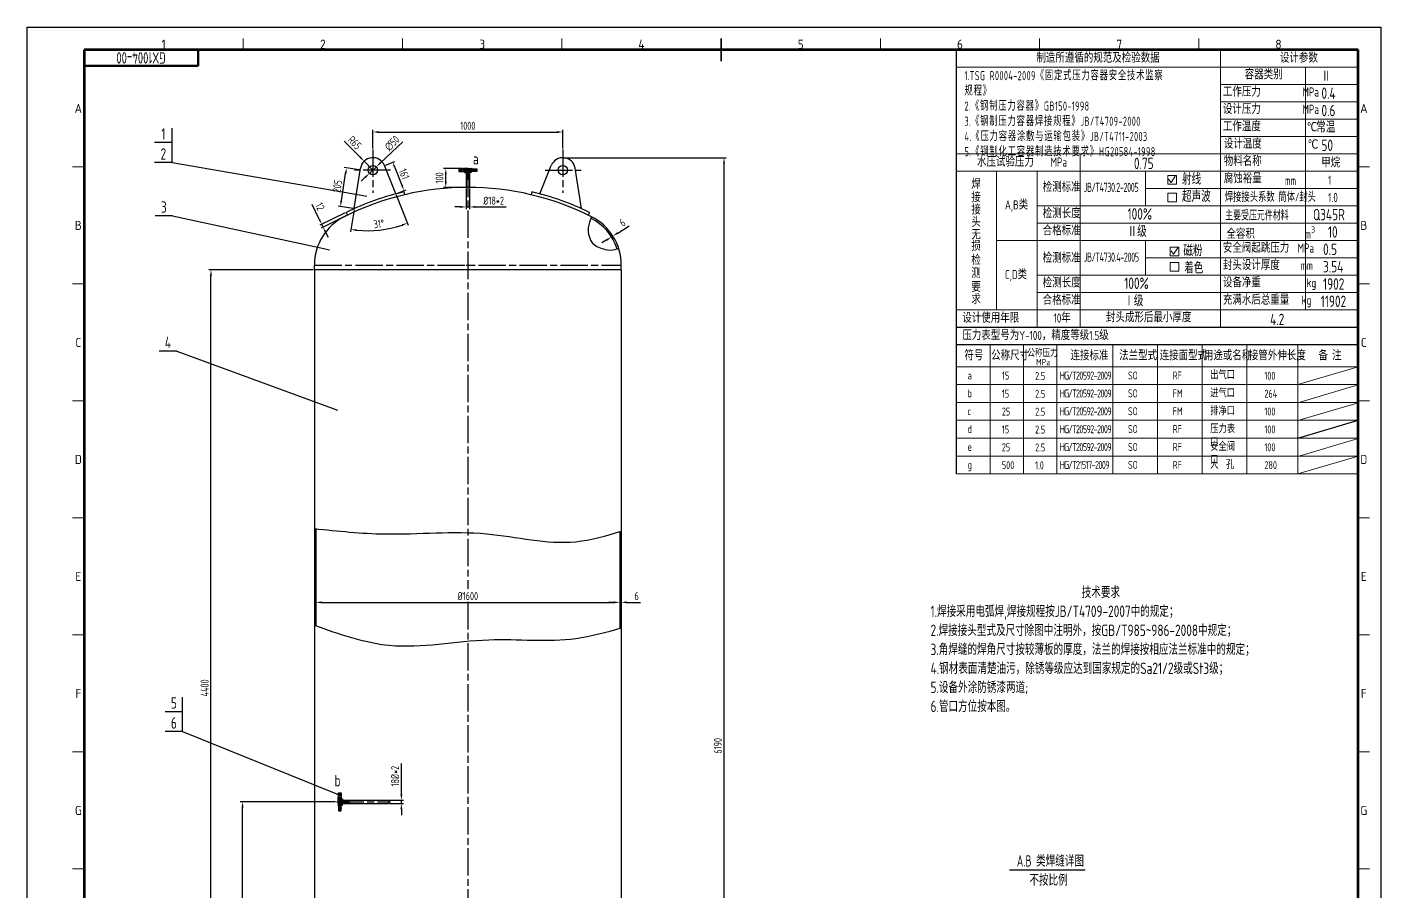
# Model space of a CAD drawing. Header units: millimetres. Extents: x 0 to 18099, y 0 to 10092.
# Drawn here: x 10971 to 18099, y 5541 to 10092 of the extents above; entities that cross this region are included whole.
import ezdxf
from ezdxf.enums import TextEntityAlignment as Align

# ---------------------------------------------------------------- set-up
doc = ezdxf.new("R2010")
doc.units = ezdxf.units.MM
doc.header["$LTSCALE"] = 12
for name, pattern in [('AM_ISO08W050', [18, 12, -1.5, 3, -1.5]), ('CENTER', [50.8, 31.75, -6.35, 6.35, -6.35]), ('DASHDOT-M', [36, 30, -3, 0, -3])]:
    doc.linetypes.add(name, pattern=pattern)
for name, color, linetype in [('1轮廓实线层', 7, 'Continuous'), ('3中心线层', 1, 'CENTER'), ('5剖面线层', 2, 'Continuous'), ('CDR_DIM', 7, 'Continuous'), ('CDR_DWG1', 4, 'Continuous'), ('CDR_DWG3', 1, 'DASHDOT-M'), ('中心线', 1, 'AM_ISO08W050'), ('轮廓实线', 4, 'Continuous')]:
    doc.layers.add(name, color=color, linetype=linetype)
for name, color, linetype, lineweight in [('AM_5', 3, 'Continuous', 25), ('AM_6', 2, 'Continuous', 35), ('AM_BOR', 7, 'Continuous', 50)]:
    doc.layers.add(name, color=color, linetype=linetype, lineweight=lineweight)
doc.styles.add('ACISOTS', font='ISOCP.SHX')
doc.styles.add('HGCAD', font='HGCAD.SHX', dxfattribs={"width": 0.75, "bigfont": 'HZTXT.SHX'})
doc.styles.add('HZCF', font='isocp.shx', dxfattribs={"width": 0.8, "bigfont": 'sanctum.shx'})
doc.styles.get("Standard").update_dxf_attribs({"font": 'isocp.shx', "width": 0.8, "bigfont": 'sanctum.shx'})
doc.dimstyles.new('12 AM_GB', dxfattribs={"dimscale": 12, "dimtxt": 3.5, "dimasz": 2.5, "dimexe": 1, "dimexo": 0.5, "dimgap": 1, "dimtad": 1, "dimdsep": 46, "dimtxsty": 'HZCF', "dimcen": 0, "dimclrd": 7, "dimclre": 7, "dimclrt": 2, "dimadec": 0, "dimazin": 2, "dimtp": 0.1, "dimtm": 0.1, "dimtfac": 0.71, "dimtmove": 0, "dimatfit": 3, "dimfxl": 0, "dimlwd": -1, "dimlwe": -1, "dimarcsym": 0})
pattern_1 = [(225, (10970.916, 5296.4945), (2.245064, -2.245064), [])]
pattern_2 = [(135, (12573.5365, 10986.474), (-2.245064, -2.245064), [])]

# ---------------------------------------------------------------- blocks, each defined once
blk = doc.blocks.new('SANCTUM_V_A1')
at = {"layer": 'AM_BOR', "color": 1, "lineweight": 25}
for p, q in [((0, 841), (594, 841)), ((0, 0), (0, 841)), ((594, 841), (594, 0))]:
    blk.add_line(p, q, dxfattribs=at)
at = {"layer": 'AM_BOR', "color": 1, "lineweight": 15}
for p, q in [((94.875, 831), (94.875, 836)), ((164.75, 831), (164.75, 836)), ((234.625, 831), (234.625, 836)), ((304.5, 831), (304.5, 836)), ((374.375, 831), (374.375, 836)), ((444.25, 831), (444.25, 836)), ((514.125, 831), (514.125, 836)), ((25, 779.6875), (20, 779.6875)), ((584, 779.6875), (589, 779.6875)), ((25, 728.375), (20, 728.375)), ((584, 728.375), (589, 728.375)), ((25, 677.0625), (20, 677.0625)), ((584, 677.0625), (589, 677.0625)), ((25, 625.75), (20, 625.75)), ((584, 625.75), (589, 625.75)), ((25, 574.4375), (20, 574.4375)), ((584, 574.4375), (589, 574.4375)), ((25, 523.125), (20, 523.125)), ((584, 523.125), (589, 523.125)), ((25, 471.8125), (20, 471.8125)), ((584, 471.8125), (589, 471.8125))]:
    blk.add_line(p, q, dxfattribs=at)
at = {"layer": 'AM_BOR', "color": 2, "lineweight": 35}
for q in [(304.5, 836), (304.5, 826)]:
    blk.add_line((304.5, 831), q, dxfattribs=at)
at = {"layer": 'AM_BOR', "color": 130, "lineweight": 80}
for p, q in [((584, 831), (25, 831)), ((25, 831), (25, 10)), ((584, 10), (584, 831))]:
    blk.add_line(p, q, dxfattribs=at)
at = {"layer": 'AM_BOR', "color": 130}
for p, q in [((75, 824), (75, 831)), ((25, 824), (75, 824))]:
    blk.add_line(p, q, dxfattribs=at)
at = {"layer": 'AM_BOR', "color": 1, "lineweight": 25, "style": 'ACISOTS'}
for s, p in [('1', (59.9375, 833.5)), ('2', (129.8125, 833.5)), ('3', (199.6875, 833.5)), ('4', (269.5625, 833.5)), ('5', (339.4375, 833.5)), ('6', (409.3125, 833.5)), ('7', (479.1875, 833.5)), ('8', (549.0625, 833.5)), ('A', (22.5, 805.34375)), ('A', (586.5, 805.34375)), ('B', (22.5, 754.03125)), ('B', (586.5, 754.03125)), ('C', (22.5, 702.71875)), ('C', (586.5, 702.71875)), ('D', (22.5, 651.40625)), ('D', (586.5, 651.40625)), ('E', (22.5, 600.09375)), ('E', (586.5, 600.09375)), ('F', (22.5, 548.78125)), ('F', (586.5, 548.78125)), ('G', (22.5, 497.46875)), ('G', (586.5, 497.46875))]:
    blk.add_text(s, height=4, dxfattribs=at).set_placement(p, align=Align.MIDDLE)
at = {"layer": 'AM_BOR', "color": 2, "style": 'HZCF', "width": 0.75}
blk.add_attdef('DWG-NO.{10}', text='', height=5, rotation=180, dxfattribs=at).set_placement((50, 827.5), align=Align.MIDDLE_CENTER)
blk = doc.blocks.new('*D104')
at = {"color": 7}
for p, q in [((12477.6, 8814.6), (11927, 8814.6)), ((11939, 4444.6), (11939, 8784.6)), ((12477.6, 4414.6), (11927, 4414.6))]:
    blk.add_line(p, q, dxfattribs=at)
for points in [[(11934, 8784.6), (11944, 8784.6), (11939, 8814.6)], [(11934, 4444.6), (11944, 4444.6), (11939, 4414.6)]]:
    blk.add_solid(points, dxfattribs=at)
at = {"layer": 'Defpoints', "color": 0}
for p in [(11939, 8814.6), (12483.6, 8814.6), (12483.6, 4414.6)]:
    blk.add_point(p, dxfattribs=at)
at = {"color": 2, "insert": (11906, 6614.6), "char_height": 42, "attachment_point": 5, "rotation": 90, "style": 'HZCF'}
blk.add_mtext('4400', dxfattribs=at)
blk = doc.blocks.new('*D115')
at = {"color": 7}
for p, q in [((14045.1, 8993.1), (14041.9, 8998.1)), ((14048.3, 8988), (14055.1, 8992.3)), ((14051.9, 8997.4), (14048.6, 9002.4)), ((14080.4, 9008.4), (14140.4, 9046.6)), ((14023, 8971.9), (13997.7, 8955.8))]:
    blk.add_line(p, q, dxfattribs=at)
for points in [[(14020.3, 8976.1), (14025.7, 8967.7), (14048.3, 8988)], [(14077.7, 9012.6), (14083.1, 9004.2), (14055.1, 8992.3)]]:
    blk.add_solid(points, dxfattribs=at)
at = {"layer": 'Defpoints', "color": 0}
for p in [(14048.3, 8988), (14055.1, 8992.3), (14055.1, 8992.3)]:
    blk.add_point(p, dxfattribs=at)
at = {"color": 2, "insert": (14105.3, 9063.4), "char_height": 42, "attachment_point": 5, "rotation": 32.48992, "style": 'HZCF'}
blk.add_mtext('6', dxfattribs=at)
blk = doc.blocks.new('*D116')
at = {"color": 7}
for p, q in [((12491.6, 7079.9), (12491.6, 7052.7)), ((12521.6, 7064.7), (14061.6, 7064.7)), ((14091.6, 7079.9), (14091.6, 7052.7))]:
    blk.add_line(p, q, dxfattribs=at)
for points in [[(12521.6, 7069.7), (12521.6, 7059.7), (12491.6, 7064.7)], [(14061.6, 7069.7), (14061.6, 7059.7), (14091.6, 7064.7)]]:
    blk.add_solid(points, dxfattribs=at)
at = {"layer": 'Defpoints', "color": 0}
for p in [(12491.6, 7085.9), (14091.6, 7085.9), (14091.6, 7064.7)]:
    blk.add_point(p, dxfattribs=at)
at = {"color": 2, "insert": (13291.6, 7097.7), "char_height": 42, "attachment_point": 5, "style": 'HZCF'}
blk.add_mtext('%%c1600', dxfattribs=at)
blk = doc.blocks.new('*D117')
at = {"color": 7}
for p, q in [((14061.6, 7064.7), (14031.6, 7064.7)), ((14091.6, 7099.6), (14091.6, 7052.7)), ((14091.6, 7064.7), (14099.6, 7064.7)), ((14099.6, 7099.6), (14099.6, 7052.7)), ((14129.6, 7064.7), (14200.7, 7064.7))]:
    blk.add_line(p, q, dxfattribs=at)
for points in [[(14061.6, 7069.7), (14061.6, 7059.7), (14091.6, 7064.7)], [(14129.6, 7069.7), (14129.6, 7059.7), (14099.6, 7064.7)]]:
    blk.add_solid(points, dxfattribs=at)
at = {"layer": 'Defpoints', "color": 0}
for p in [(14091.6, 7105.6), (14099.6, 7105.6), (14099.6, 7064.7)]:
    blk.add_point(p, dxfattribs=at)
at = {"color": 2, "insert": (14180.2, 7097.7), "char_height": 42, "attachment_point": 5, "style": 'HZCF'}
blk.add_mtext('6', dxfattribs=at)
blk = doc.blocks.new('*D109')
at = {"color": 7}
for p, q in [((12594.3, 6014.6), (12093.6, 6014.6)), ((12105.6, 4444.6), (12105.6, 5984.6)), ((12477.6, 4414.6), (12093.6, 4414.6))]:
    blk.add_line(p, q, dxfattribs=at)
for points in [[(12100.6, 5984.6), (12110.6, 5984.6), (12105.6, 6014.6)], [(12100.6, 4444.6), (12110.6, 4444.6), (12105.6, 4414.6)]]:
    blk.add_solid(points, dxfattribs=at)
at = {"layer": 'Defpoints', "color": 0}
for p in [(12105.6, 6014.6), (12600.3, 6014.6), (12483.6, 4414.6)]:
    blk.add_point(p, dxfattribs=at)
at = {"color": 2, "insert": (12072.6, 5214.6), "char_height": 42, "attachment_point": 5, "rotation": 90, "style": 'HZCF'}
blk.add_mtext('1600', dxfattribs=at)
blk = doc.blocks.new('*D110')
at = {"color": 7}
for p, q in [((13263.1, 9348.5), (13163.2, 9348.5)), ((13175.2, 9278.5), (13175.2, 9318.5)), ((13285.6, 9248.5), (13163.2, 9248.5))]:
    blk.add_line(p, q, dxfattribs=at)
for points in [[(13170.2, 9318.5), (13180.2, 9318.5), (13175.2, 9348.5)], [(13170.2, 9278.5), (13180.2, 9278.5), (13175.2, 9248.5)]]:
    blk.add_solid(points, dxfattribs=at)
at = {"layer": 'Defpoints', "color": 0}
for p in [(13175.2, 9348.5), (13269.1, 9348.5), (13291.6, 9248.5)]:
    blk.add_point(p, dxfattribs=at)
at = {"color": 2, "insert": (13142.2, 9298.5), "char_height": 42, "attachment_point": 5, "rotation": 90, "style": 'HZCF'}
blk.add_mtext('100', dxfattribs=at)
blk = doc.blocks.new('*D111')
at = {"color": 7}
for p, q in [((13282.6, 9242.5), (13282.6, 9133.5)), ((13300.6, 9242.5), (13300.6, 9133.5)), ((13252.6, 9145.5), (13222.6, 9145.5)), ((13282.6, 9145.5), (13300.6, 9145.5)), ((13330.6, 9145.5), (13494.1, 9145.5))]:
    blk.add_line(p, q, dxfattribs=at)
for points in [[(13252.6, 9150.5), (13252.6, 9140.5), (13282.6, 9145.5)], [(13330.6, 9150.5), (13330.6, 9140.5), (13300.6, 9145.5)]]:
    blk.add_solid(points, dxfattribs=at)
at = {"layer": 'Defpoints', "color": 0}
for p in [(13282.6, 9248.5), (13300.6, 9248.5), (13300.6, 9145.5)]:
    blk.add_point(p, dxfattribs=at)
at = {"color": 2, "insert": (13427.4, 9178.5), "char_height": 42, "attachment_point": 5, "style": 'HZCF'}
blk.add_mtext('%%c18*2', dxfattribs=at)
blk = doc.blocks.new('*D98')
at = {"color": 7}
for p, q in [((12719.5, 9340.4), (12640.7, 9352.7)), ((12625.5, 9177.8), (12648, 9321.2)), ((12687.8, 9137.7), (12609, 9150))]:
    blk.add_line(p, q, dxfattribs=at)
for points in [[(12643, 9321.9), (12652.9, 9320.4), (12652.6, 9350.8)], [(12620.6, 9178.6), (12630.5, 9177), (12620.9, 9148.2)]]:
    blk.add_solid(points, dxfattribs=at)
at = {"layer": 'Defpoints', "color": 0}
for p in [(12652.6, 9350.8), (12725.4, 9339.4), (12693.7, 9136.8)]:
    blk.add_point(p, dxfattribs=at)
at = {"color": 2, "insert": (12604.1, 9254.6), "char_height": 42, "attachment_point": 5, "rotation": 81.10927, "style": 'HZCF'}
blk.add_mtext('205', dxfattribs=at)
blk = doc.blocks.new('*D99')
at = {"color": 7}
for p, q in [((12640.5, 9491.9), (12724.4, 9407.2)), ((12791.6, 9339.4), (12745.6, 9385.9))]:
    blk.add_line(p, q, dxfattribs=at)
blk.add_solid([(12728, 9410.7), (12720.9, 9403.7), (12745.6, 9385.9)], dxfattribs=at)
at = {"layer": 'Defpoints', "color": 0}
for p in [(12745.6, 9385.9), (12791.6, 9339.4)]:
    blk.add_point(p, dxfattribs=at)
at = {"color": 2, "insert": (12695.4, 9483.4), "char_height": 42, "attachment_point": 5, "rotation": 314.73953, "style": 'HZCF'}
blk.add_mtext('R65', dxfattribs=at)
blk = doc.blocks.new('*D100')
at = {"color": 7}
for p, q in [((12857.9, 9365.9), (12907.1, 9385.5)), ((12907.1, 9353.2), (12944.4, 9259.6)), ((12917.5, 9216.6), (12966.7, 9236.2))]:
    blk.add_line(p, q, dxfattribs=at)
for points in [[(12911.7, 9355.1), (12902.4, 9351.3), (12896, 9381.1)], [(12949, 9261.5), (12939.8, 9257.8), (12955.5, 9231.8)]]:
    blk.add_solid(points, dxfattribs=at)
at = {"layer": 'Defpoints', "color": 0}
for p in [(12852.3, 9363.7), (12911.9, 9214.4), (12955.5, 9231.8)]:
    blk.add_point(p, dxfattribs=at)
at = {"color": 2, "insert": (12956.4, 9318.7), "char_height": 42, "attachment_point": 5, "rotation": 291.7525, "style": 'HZCF'}
blk.add_mtext('161', dxfattribs=at)
blk = doc.blocks.new('*D101')
at = {"color": 7}
for p, q in [((12914.1, 9208.8), (12977.8, 9049.2)), ((12692.8, 9130.8), (12674.6, 9015))]:
    blk.add_line(p, q, dxfattribs=at)
blk.add_arc((12763.9, 9585.4), 565.3, 264.15027, 288.7115, dxfattribs=at)
for points in [[(12943.5, 9054.7), (12946.9, 9045.3), (12973.4, 9060.4)], [(12705.6, 9018.1), (12706.9, 9028), (12676.5, 9026.9)]]:
    blk.add_solid(points, dxfattribs=at)
at = {"layer": 'Defpoints', "color": 0}
for p in [(12727, 9349.5), (12852.3, 9363.7), (12911.9, 9214.4), (12693.7, 9136.8), (12776.9, 9020.3)]:
    blk.add_point(p, dxfattribs=at)
at = {"color": 2, "insert": (12823.5, 9056.5), "char_height": 42, "attachment_point": 5, "rotation": 6.43088, "style": 'HZCF'}
blk.add_mtext('31°', dxfattribs=at)
blk = doc.blocks.new('*D102')
at = {"color": 7}
for p, q in [((12948.7, 9488), (12831.6, 9377.2)), ((12773.5, 9322.2), (12809.8, 9356.6)), ((12751.7, 9301.6), (12729.9, 9281))]:
    blk.add_line(p, q, dxfattribs=at)
for points in [[(12828.2, 9380.9), (12835, 9373.6), (12809.8, 9356.6)], [(12748.2, 9305.3), (12755.1, 9298), (12773.5, 9322.2)]]:
    blk.add_solid(points, dxfattribs=at)
at = {"layer": 'Defpoints', "color": 0}
for p in [(12809.8, 9356.6), (12773.5, 9322.2)]:
    blk.add_point(p, dxfattribs=at)
at = {"color": 2, "insert": (12892.9, 9480.7), "char_height": 42, "attachment_point": 5, "rotation": 43.40841, "style": 'HZCF'}
blk.add_mtext('∅50', dxfattribs=at)
blk = doc.blocks.new('*D103')
at = {"color": 7}
for p, q in [((12509.1, 9081.1), (12471.3, 9158.6)), ((12645.5, 9114.1), (12511.5, 9048.9)), ((12652.5, 9099.8), (12518.5, 9034.5)), ((12529.3, 9039.7), (12522.2, 9054.1)), ((12542.4, 9012.8), (12555.5, 8985.8))]:
    blk.add_line(p, q, dxfattribs=at)
for points in [[(12513.6, 9083.3), (12504.6, 9078.9), (12522.2, 9054.1)], [(12546.9, 9014.9), (12537.9, 9010.6), (12529.3, 9039.7)]]:
    blk.add_solid(points, dxfattribs=at)
at = {"layer": 'Defpoints', "color": 0}
for p in [(12650.9, 9116.8), (12657.9, 9102.4), (12529.3, 9039.7)]:
    blk.add_point(p, dxfattribs=at)
at = {"color": 2, "insert": (12513.3, 9147.8), "char_height": 42, "attachment_point": 5, "rotation": 295.969, "style": 'HZCF'}
blk.add_mtext('12', dxfattribs=at)
blk = doc.blocks.new('*D83')
at = {"color": 7}
for p, q in [((12791.6, 9453.9), (12791.6, 9551.7)), ((13791.6, 9453.9), (13791.6, 9551.7)), ((12821.6, 9539.7), (13761.6, 9539.7))]:
    blk.add_line(p, q, dxfattribs=at)
for points in [[(12821.6, 9544.7), (12821.6, 9534.7), (12791.6, 9539.7)], [(13761.6, 9544.7), (13761.6, 9534.7), (13791.6, 9539.7)]]:
    blk.add_solid(points, dxfattribs=at)
at = {"layer": 'Defpoints', "color": 0}
for p in [(13791.6, 9539.7), (12791.6, 9447.9), (13791.6, 9447.9)]:
    blk.add_point(p, dxfattribs=at)
at = {"color": 2, "insert": (13291.6, 9572.7), "char_height": 42, "attachment_point": 5, "style": 'HZCF'}
blk.add_mtext('1000', dxfattribs=at)
blk = doc.blocks.new('*D78')
at = {"color": 7}
for p, q in [((12941.5, 6053.6), (12941.5, 6217.1)), ((12879.4, 6023.6), (12953.5, 6023.6)), ((12879.4, 6005.6), (12953.5, 6005.6)), ((12941.5, 6005.6), (12941.5, 6023.6)), ((12941.5, 5975.6), (12941.5, 5945.6))]:
    blk.add_line(p, q, dxfattribs=at)
for points in [[(12936.5, 6053.6), (12946.5, 6053.6), (12941.5, 6023.6)], [(12936.5, 5975.6), (12946.5, 5975.6), (12941.5, 6005.6)]]:
    blk.add_solid(points, dxfattribs=at)
at = {"layer": 'Defpoints', "color": 0}
for p in [(12873.4, 6023.6), (12873.4, 6005.6), (12941.5, 6023.6)]:
    blk.add_point(p, dxfattribs=at)
at = {"color": 2, "insert": (12908.5, 6150.3), "char_height": 42, "attachment_point": 5, "rotation": 90, "style": 'HZCF'}
blk.add_mtext('18%%c*2', dxfattribs=at)
blk = doc.blocks.new('*D68')
at = {"color": 7}
for p, q in [((13797.6, 9404.8), (14652.5, 9404.8)), ((14640.5, 3244.6), (14640.5, 9374.8)), ((14215.6, 3214.6), (14652.5, 3214.6))]:
    blk.add_line(p, q, dxfattribs=at)
for points in [[(14635.5, 9374.8), (14645.5, 9374.8), (14640.5, 9404.8)], [(14635.5, 3244.6), (14645.5, 3244.6), (14640.5, 3214.6)]]:
    blk.add_solid(points, dxfattribs=at)
at = {"layer": 'Defpoints', "color": 0}
for p in [(13791.6, 9404.8), (14640.5, 9404.8), (14209.6, 3214.6)]:
    blk.add_point(p, dxfattribs=at)
at = {"color": 2, "insert": (14607.5, 6309.7), "char_height": 42, "attachment_point": 5, "rotation": 90, "style": 'HZCF'}
blk.add_mtext('6190', dxfattribs=at)

msp = doc.modelspace()

# ---------------------------------------------------------------- hatches: boundary and pattern name
h = msp.add_hatch(color=256)
h.paths.add_polyline_path([(13298.595, 9345.441), (13300.595, 9345.441), (13300.595, 9347.221)])
h.paths.add_polyline_path([(13282.595, 9347.221), (13282.595, 9345.441), (13284.595, 9345.441)])
h = msp.add_hatch(color=256)
h.paths.add_polyline_path([(13300.595, 9324.626), (13304.595, 9326.503), (13300.595, 9329.86)])
h.paths.add_polyline_path([(13282.595, 9324.626), (13282.595, 9329.86), (13278.595, 9326.503)])
h = msp.add_hatch(color=256)
h.paths.add_polyline_path([(12611.949, 6021.553), (12611.949, 6023.553), (12610.169, 6023.553)])
h.paths.add_polyline_path([(12610.169, 6005.553), (12611.949, 6005.553), (12611.949, 6007.553)])
h = msp.add_hatch(color=256)
h.paths.add_polyline_path([(12632.764, 6023.553), (12630.887, 6027.553), (12627.53, 6023.553)])
h.paths.add_polyline_path([(12632.764, 6005.553), (12627.53, 6005.553), (12630.887, 6001.553)])
at = {"layer": '5剖面线层'}
h = msp.add_hatch(dxfattribs=at)
h.set_pattern_fill('ANSI31', color=256, angle=90, style=0)
h.set_pattern_definition(pattern_2)
h.paths.add_polyline_path([(13244.095, 9332.503), (13252.095, 9332.503), (13252.095, 9346.503), (13244.095, 9346.503)])
h = msp.add_hatch(dxfattribs=at)
h.set_pattern_fill('ANSI31', color=256, angle=90, style=0)
h.set_pattern_definition(pattern_2)
h.paths.add_polyline_path([(13317.095, 9332.503), (13317.095, 9346.503), (13314.095, 9346.503), (13314.095, 9348.503), (13302.845, 9348.503), (13300.595, 9348.503), (13300.595, 9336.795), (13308.694, 9328.696), (13309.095, 9332.503)])
h.paths.add_polyline_path([(13274.095, 9332.503), (13274.725, 9326.503), (13276.345, 9326.503), (13278.595, 9326.503), (13282.595, 9329.86), (13282.595, 9348.503), (13280.345, 9348.503), (13269.095, 9348.503), (13269.095, 9346.503), (13266.095, 9346.503), (13266.095, 9332.503)])
h = msp.add_hatch(dxfattribs=at)
h.set_pattern_fill('ANSI31', color=256, angle=90, style=0)
h.set_pattern_definition(pattern_2)
h.paths.add_polyline_path([(13331.095, 9346.503), (13339.095, 9346.503), (13339.095, 9332.503), (13331.095, 9332.503)])
h = msp.add_hatch(dxfattribs=at)
h.set_pattern_fill('ANSI31', color=256, angle=90, style=0)
h.set_pattern_definition(pattern_2)
h.paths.add_polyline_path([(13304.595, 9326.503), (13308.464, 9326.503), (13308.694, 9328.696), (13300.595, 9336.795), (13300.595, 9329.86)])
h = msp.add_hatch(dxfattribs=at)
h.set_pattern_fill('ANSI31', color=256, angle=180, style=0)
h.set_pattern_definition(pattern_1)
h.paths.add_polyline_path([(12610.887, 6054.053), (12610.887, 6062.053), (12624.887, 6062.053), (12624.887, 6054.053)])
h = msp.add_hatch(dxfattribs=at)
h.set_pattern_fill('ANSI31', color=256, angle=180, style=0)
h.set_pattern_definition(pattern_1)
h.paths.add_polyline_path([(12624.887, 6040.053), (12610.887, 6040.053), (12610.887, 6037.053), (12608.887, 6037.053), (12608.887, 6025.803), (12608.887, 6023.553), (12620.595, 6023.553), (12628.694, 6031.653), (12624.887, 6032.053)])
h.paths.add_polyline_path([(12624.887, 5997.053), (12630.887, 5997.683), (12630.887, 5999.303), (12630.887, 6001.553), (12627.53, 6005.553), (12608.887, 6005.553), (12608.887, 6003.303), (12608.887, 5992.053), (12610.887, 5992.053), (12610.887, 5989.053), (12624.887, 5989.053)])
h = msp.add_hatch(dxfattribs=at)
h.set_pattern_fill('ANSI31', color=256, angle=180, style=0)
h.set_pattern_definition(pattern_1)
h.paths.add_polyline_path([(12630.887, 6027.553), (12630.887, 6031.422), (12628.694, 6031.653), (12620.595, 6023.553), (12627.53, 6023.553)])
h = msp.add_hatch(dxfattribs=at)
h.set_pattern_fill('ANSI31', color=256, angle=180, style=0)
h.set_pattern_definition(pattern_1)
h.paths.add_polyline_path([(12624.887, 5967.053), (12624.887, 5975.053), (12610.887, 5975.053), (12610.887, 5967.053)])

# ---------------------------------------------------------------- linework, layer by layer
for p, q in [((13284.595, 9345.441), (13282.595, 9347.221)), ((13284.595, 9345.441), (13282.595, 9345.441)), ((13298.595, 9345.441), (13300.595, 9347.221)), ((13298.595, 9345.441), (13300.595, 9345.441)), ((13278.595, 9326.503), (13282.595, 9324.626)), ((13304.595, 9326.503), (13300.595, 9324.626)), ((15864.093, 8512.082), (17978.915, 8512.082)), ((15864.093, 8420.817), (17978.915, 8420.817)), ((17662.241, 7928.561), (17978.916, 8022.623)), ((12611.949, 6021.553), (12610.169, 6023.553)), ((12611.949, 6007.553), (12610.169, 6005.553)), ((12611.949, 6021.553), (12611.949, 6023.553)), ((12611.949, 6007.553), (12611.949, 6005.553)), ((12630.887, 6027.553), (12632.764, 6023.553)), ((12630.887, 6001.553), (12632.764, 6005.553))]:
    msp.add_line(p, q)
at = {"color": 7, "linetype": 'Continuous'}
msp.add_line((16143.729, 5656.337), (16542.471, 5656.337), dxfattribs=at)
at = {"color": 0, "lineweight": 18}
for points in [[(15864.095, 9880.735), (17978.915, 9880.735)], [(15864.095, 9424.727), (17978.915, 9424.727)], [(17662.241, 8420.817), (17662.241, 7740.437)]]:
    msp.add_lwpolyline(points, dxfattribs=at)
for points in [[(17254.778, 8512.082), (17254.778, 8512.082), (17254.778, 9972), (17254.778, 9972)], [(17701.66, 8603.346), (17701.66, 8603.346), (17701.66, 9880.735), (17701.66, 9880.735)], [(17254.778, 9789.471), (17254.778, 9789.471), (17978.915, 9789.471), (17978.915, 9789.471)], [(17254.778, 9698.521), (17254.778, 9698.521), (17978.915, 9698.521), (17978.915, 9698.521)], [(17254.778, 9607.256), (17254.778, 9607.256), (17978.915, 9607.256), (17978.915, 9607.256)], [(17254.778, 9515.992), (17254.778, 9515.992), (17978.915, 9515.992), (17978.915, 9515.992)], [(16515.221, 8512.082), (16515.221, 8512.082), (16515.221, 9424.727), (16515.221, 9424.727)], [(17254.778, 9424.727), (17254.778, 9424.727), (17978.915, 9424.727), (17978.915, 9424.727)], [(15864.095, 9333.463), (15864.095, 9333.463), (17978.915, 9333.463), (17978.915, 9333.463)], [(16075.577, 8603.346), (16075.577, 8603.346), (16075.577, 9119.47), (16075.577, 9333.463)], [(16289.577, 8512.082), (16289.577, 8512.082), (16289.577, 9333.463), (16289.577, 9333.463)], [(16858.564, 9150.934), (16858.564, 9150.934), (16858.564, 9333.463), (16858.564, 9333.463)], [(17021.896, 9311.748), (17021.896, 9311.748), (16976.264, 9311.748), (16976.264, 9311.748)], [(16976.264, 9311.748), (16976.264, 9311.748), (16976.264, 9266.116), (16976.264, 9266.116)], [(17021.896, 9266.116), (17021.896, 9266.116), (17021.896, 9311.748), (17021.896, 9311.748)], [(16858.564, 9242.198), (16858.564, 9242.198), (17978.915, 9242.198), (17978.915, 9242.198)], [(16976.264, 9266.116), (16976.264, 9266.116), (17021.896, 9266.116), (17021.896, 9266.116)], [(17021.896, 9217.966), (17021.896, 9217.966), (16976.264, 9217.966), (16976.264, 9217.966)], [(16976.264, 9217.966), (16976.264, 9217.966), (16976.264, 9172.334), (16976.264, 9172.334)], [(17021.896, 9172.334), (17021.896, 9172.334), (17021.896, 9217.966), (17021.896, 9217.966)], [(16289.577, 9150.934), (16289.577, 9150.934), (17978.915, 9150.934), (17978.915, 9150.934)], [(16976.264, 9172.334), (16976.264, 9172.334), (17021.896, 9172.334), (17021.896, 9172.334)], [(16289.577, 9059.669), (16289.577, 9059.669), (17978.915, 9059.669), (17978.915, 9059.669)], [(16075.577, 8968.405), (16075.577, 8968.405), (17978.915, 8968.405), (17978.915, 8968.405)], [(16858.564, 8968.405), (16858.564, 8968.405), (16858.564, 8785.876), (16858.564, 8785.876)], [(17035.114, 8934.731), (17035.114, 8934.731), (16989.482, 8934.731), (16989.482, 8934.731)], [(16989.482, 8934.731), (16989.482, 8934.731), (16989.482, 8889.099), (16989.482, 8889.099)], [(17035.114, 8889.099), (17035.114, 8889.099), (17035.114, 8934.731), (17035.114, 8934.731)], [(16858.564, 8877.14), (16858.564, 8877.14), (17978.915, 8877.14), (17978.915, 8877.14)], [(16989.482, 8889.099), (16989.482, 8889.099), (17035.114, 8889.099), (17035.114, 8889.099)], [(17035.114, 8853.222), (17035.114, 8853.222), (16989.482, 8853.222), (16989.482, 8853.222)], [(17035.114, 8807.59), (17035.114, 8807.59), (17035.114, 8853.222), (17035.114, 8853.222)], [(16289.577, 8785.876), (16289.577, 8785.876), (17978.915, 8785.876), (17978.915, 8785.876)], [(16289.577, 8694.611), (16289.577, 8694.611), (17978.915, 8694.611), (17978.915, 8694.611)], [(15864.095, 8603.346), (15864.095, 8603.346), (17978.915, 8603.346), (17978.915, 8603.346)], [(16041.244, 7740.437), (16041.244, 8228.054), (16041.244, 8420.817), (16041.244, 8420.817)], [(16216.826, 7740.437), (16216.826, 8226.533), (16216.826, 8420.817), (16216.826, 8420.817)], [(16392.408, 7740.437), (16392.408, 8220.801), (16392.408, 8420.817), (16392.408, 8420.817)], [(16687.134, 7740.437), (16687.134, 8241.762), (16687.134, 8420.817), (16687.134, 8420.817)], [(16922.289, 7740.437), (16922.289, 8022.024), (16922.029, 8265.079), (16921.809, 8420.817)], [(17157.443, 7740.437), (17157.443, 8231.199), (17157.443, 8420.817), (17157.443, 8420.817)], [(17392.598, 7740.437), (17392.598, 8232.15), (17392.598, 8420.817), (17392.598, 8420.817)]]:
    msp.add_open_spline(points, degree=3, dxfattribs=at)
for points in [[(13300.595, 9290.501), (13295.048, 9294.214), (13288.553, 9289.174), (13282.595, 9291.96)], [(12666.889, 6023.553), (12663.176, 6018.006), (12668.216, 6011.511), (12665.43, 6005.553)]]:
    msp.add_spline(points, degree=3)
at = {"color": 2, "lineweight": 18}
for points in [[(16980.67, 9290.978), (16980.67, 9290.978), (16994.202, 9273.669), (16994.202, 9273.669)], [(16994.202, 9273.669), (16994.202, 9273.669), (17015.602, 9307.028), (17015.602, 9307.028)]]:
    msp.add_open_spline(points, degree=3, dxfattribs=at)
msp.add_open_spline([(17028.82, 8930.011), (17028.82, 8930.011), (17007.105, 8896.652), (17007.105, 8896.652), (17007.105, 8896.652), (16993.887, 8913.961), (16993.887, 8913.961)], degree=3, knots=[0, 0, 0, 0, 1, 1, 1, 2, 2, 2, 2], dxfattribs=at)
at = {"color": 0, "lineweight": 18}
msp.add_open_spline([(17035.114, 8807.59), (17035.114, 8807.59), (16989.482, 8807.59), (16989.482, 8807.59), (16989.482, 8807.59), (16989.482, 8853.222), (16989.482, 8853.222)], degree=3, knots=[0, 0, 0, 0, 1, 1, 1, 2, 2, 2, 2], dxfattribs=at)
at = {"color": 0, "lineweight": 5}
for points in [[(15864.094, 8304.808), (15864.094, 8304.808), (17978.916, 8304.808), (17978.916, 8304.808)], [(17662.241, 8210.746), (17662.241, 8210.746), (17978.916, 8304.808), (17978.916, 8304.808)], [(15864.094, 8210.746), (15864.094, 8210.746), (17978.916, 8210.746), (17978.916, 8210.746)], [(17662.241, 8115.117), (17662.241, 8115.117), (17978.916, 8209.178), (17978.916, 8209.178)], [(15864.094, 8116.684), (15864.094, 8116.684), (17978.916, 8116.684), (17978.916, 8116.684)], [(17662.241, 8021.055), (17662.241, 8021.055), (17978.916, 8115.117), (17978.916, 8115.117)], [(15864.094, 8022.623), (15864.094, 8022.623), (17978.916, 8022.623), (17978.916, 8022.623)], [(17978.916, 7928.561), (17978.916, 7928.561), (15864.094, 7928.561), (15864.094, 7928.561)], [(17662.241, 7832.931), (17662.241, 7832.931), (17978.916, 7926.993), (17978.916, 7926.993)], [(17978.916, 7834.499), (17978.916, 7834.499), (15864.094, 7834.499), (15864.094, 7834.499)], [(17662.241, 7740.437), (17662.241, 7740.437), (17978.915, 7834.499), (17978.915, 7834.499)], [(17978.916, 7740.437), (17978.916, 7740.437), (15864.094, 7740.437), (15864.094, 7740.437)]]:
    msp.add_open_spline(points, degree=3, dxfattribs=at)
at = {"layer": '1轮廓实线层'}
for p, q in [((13302.845, 9348.503), (13314.095, 9348.503)), ((13314.095, 9348.503), (13314.095, 9346.503)), ((13314.095, 9346.503), (13317.095, 9346.503)), ((13278.595, 9326.503), (13282.595, 9329.86)), ((13304.595, 9326.503), (13300.595, 9329.86)), ((13308.464, 9326.503), (13306.845, 9326.503)), ((13309.095, 9332.503), (13308.464, 9326.503)), ((13317.095, 9332.503), (13309.095, 9332.503)), ((12608.887, 6025.803), (12608.887, 6037.053)), ((12608.887, 6037.053), (12610.887, 6037.053)), ((12610.887, 6037.053), (12610.887, 6040.053)), ((12624.887, 6040.053), (12624.887, 6032.053)), ((12624.887, 6032.053), (12630.887, 6031.422)), ((12630.887, 6027.553), (12627.53, 6023.553)), ((12630.887, 6001.553), (12627.53, 6005.553)), ((12630.887, 6031.422), (12630.887, 6029.803))]:
    msp.add_line(p, q, dxfattribs=at)
at = {"layer": '3中心线层', "extrusion": (1.22465e-16, -4.49913e-32, -1)}
msp.add_line((13259.095, 9329.503), (13259.095, 9348.503), dxfattribs=at)
at = {"layer": '3中心线层'}
for p, q in [((13291.595, 9323.503), (13291.595, 9351.503)), ((13324.095, 9329.503), (13324.095, 9348.503)), ((12633.887, 6014.553), (12605.887, 6014.553)), ((12627.887, 6047.053), (12608.887, 6047.053))]:
    msp.add_line(p, q, dxfattribs=at)
at = {"layer": '3中心线层', "extrusion": (2.24957e-32, 1.22465e-16, -1)}
msp.add_line((12627.887, 5982.053), (12608.887, 5982.053), dxfattribs=at)
at = {"layer": 'AM_5', "color": 3}
for p, q in [((11734.413, 9378.92), (11734.413, 9559.67)), ((11734.413, 9483.92), (11642.42, 9483.92)), ((11734.413, 9483.92), (11734.413, 9483.92)), ((11734.413, 9378.92), (11642.42, 9378.92)), ((11734.413, 9378.92), (12730.981, 9208.153)), ((12730.981, 9208.153), (12760.55, 9203.086)), ((11737.007, 9099.018), (11645.015, 9099.018)), ((11737.007, 9099.018), (12533.788, 8926.013)), ((12533.788, 8926.013), (12563.105, 8919.648)), ((11758.547, 8386.707), (11666.555, 8386.707)), ((11758.547, 8386.707), (12576.603, 8086.627)), ((12576.603, 8086.627), (12604.768, 8076.296)), ((11789.888, 6384.259), (11789.888, 6565.009)), ((11789.888, 6489.259), (11697.896, 6489.259)), ((11789.888, 6489.259), (11789.888, 6489.259)), ((11789.888, 6384.259), (11697.896, 6384.259)), ((11789.888, 6384.259), (12588.472, 6062.047)), ((12588.472, 6062.047), (12616.293, 6050.822))]:
    msp.add_line(p, q, dxfattribs=at)
at = {"layer": 'CDR_DIM'}
for points in [[(13942.386, 9093.922), (13925.876, 9036.013), (13950.036, 8953.459), (14014.722, 8922.306), (14065.381, 8921.527), (14077.854, 8925.614), (14085.457, 8928.105)], [(12483.595, 7452.862), (12854.937, 7424.913), (13390.939, 7425.327), (13860.494, 7384.047), (14099.595, 7439.35)], [(12483.595, 6943.808), (12877.897, 6839.157), (13401.47, 6867.826), (13860.494, 6874.993), (14099.595, 6930.296)]]:
    msp.add_spline(points, degree=3, dxfattribs=at)
at = {"layer": 'CDR_DWG1'}
for p, q in [((12693.688, 9136.768), (12726.971, 9349.533)), ((12911.911, 9214.383), (12852.346, 9363.664)), ((13282.595, 9329.86), (13282.595, 9348.503)), ((13284.595, 9345.441), (13284.595, 9290.426)), ((13284.595, 9345.441), (13298.595, 9345.441)), ((13298.595, 9345.441), (13298.595, 9292.546)), ((13300.595, 9329.86), (13300.595, 9348.503)), ((13317.095, 9346.503), (13317.095, 9332.503)), ((13671.278, 9214.383), (13730.843, 9363.664)), ((13889.501, 9136.768), (13856.218, 9349.533)), ((13282.595, 9329.86), (13282.595, 9248.475)), ((13300.595, 9329.86), (13300.595, 9248.475)), ((12954.385, 9225.117), (12958.072, 9209.547)), ((13628.805, 9225.117), (13625.117, 9209.547)), ((12650.876, 9116.764), (12657.882, 9102.38)), ((13932.314, 9116.764), (13925.307, 9102.38)), ((12483.595, 8814.553), (12483.595, 8839.553)), ((14099.595, 8814.553), (14099.595, 8839.553)), ((14099.595, 8814.553), (12483.595, 8814.553)), ((12483.595, 8814.553), (12483.595, 4414.553)), ((14099.595, 8814.553), (14099.595, 4414.553)), ((12491.595, 7452.024), (12491.595, 6940.99)), ((14091.595, 7436.968), (14091.595, 6928.059)), ((12627.53, 6023.553), (12608.887, 6023.553)), ((12627.53, 6005.553), (12608.887, 6005.553)), ((12610.887, 6040.053), (12624.887, 6040.053)), ((12611.949, 6021.553), (12664.844, 6021.553)), ((12611.949, 6007.553), (12611.949, 6021.553)), ((12611.949, 6007.553), (12666.964, 6007.553)), ((12627.53, 6023.553), (12873.366, 6023.553)), ((12627.53, 6005.553), (12873.366, 6005.553))]:
    msp.add_line(p, q, dxfattribs=at)
at = {"layer": 'CDR_DWG1', "extrusion": (1.22465e-16, -4.49913e-32, -1)}
for p, q in [((13269.095, 9346.503), (13266.095, 9346.503)), ((13266.095, 9346.503), (13266.095, 9332.503)), ((13280.345, 9348.503), (13269.095, 9348.503)), ((13269.095, 9348.503), (13269.095, 9346.503)), ((13266.095, 9332.503), (13274.095, 9332.503)), ((13274.095, 9332.503), (13274.725, 9326.503)), ((13274.725, 9326.503), (13276.345, 9326.503))]:
    msp.add_line(p, q, dxfattribs=at)
at = {"layer": 'CDR_DWG1', "extrusion": (2.24957e-32, 1.22465e-16, -1)}
for p, q in [((12608.887, 6003.303), (12608.887, 5992.053)), ((12608.887, 5992.053), (12610.887, 5992.053)), ((12610.887, 5992.053), (12610.887, 5989.053)), ((12610.887, 5989.053), (12624.887, 5989.053)), ((12624.887, 5997.053), (12630.887, 5997.683)), ((12624.887, 5989.053), (12624.887, 5997.053)), ((12630.887, 5997.683), (12630.887, 5999.303))]:
    msp.add_line(p, q, dxfattribs=at)
at = {"layer": 'CDR_DWG1', "extrusion": (1.22465e-16, -4.49913e-32, -1)}
msp.add_lwpolyline([(-13291.595, 9348.503), (-13280.345, 9348.503), (-13269.095, 9348.503), (-13269.095, 9346.503), (-13244.095, 9346.503), (-13244.095, 9332.503), (-13274.095, 9332.503), (-13274.725, 9326.503), (-13278.595, 9326.503)], dxfattribs=at)
msp.add_lwpolyline([(-13252.095, 9346.503), (-13244.095, 9346.503), (-13244.095, 9332.503), (-13252.095, 9332.503)], close=True, dxfattribs=at)
at = {"layer": 'CDR_DWG1'}
for points in [[(13291.595, 9348.503), (13302.845, 9348.503), (13314.095, 9348.503), (13314.095, 9346.503), (13339.095, 9346.503), (13339.095, 9332.503), (13309.095, 9332.503), (13308.464, 9326.503), (13304.595, 9326.503)], [(12608.887, 6014.553), (12608.887, 6025.803), (12608.887, 6037.053), (12610.887, 6037.053), (12610.887, 6062.053), (12624.887, 6062.053), (12624.887, 6032.053), (12630.887, 6031.422), (12630.887, 6027.553)]]:
    msp.add_lwpolyline(points, dxfattribs=at)
for points in [[(13331.095, 9346.503), (13339.095, 9346.503), (13339.095, 9332.503), (13331.095, 9332.503)], [(12610.887, 6054.053), (12610.887, 6062.053), (12624.887, 6062.053), (12624.887, 6054.053)]]:
    msp.add_lwpolyline(points, close=True, dxfattribs=at)
at = {"layer": 'CDR_DWG1', "extrusion": (2.24957e-32, 1.22465e-16, -1)}
msp.add_lwpolyline([(-12608.887, 6014.553), (-12608.887, 6003.303), (-12608.887, 5992.053), (-12610.887, 5992.053), (-12610.887, 5967.053), (-12624.887, 5967.053), (-12624.887, 5997.053), (-12630.887, 5997.683), (-12630.887, 6001.553)], dxfattribs=at)
msp.add_lwpolyline([(-12610.887, 5975.053), (-12610.887, 5967.053), (-12624.887, 5967.053), (-12624.887, 5975.053)], close=True, dxfattribs=at)
at = {"layer": 'CDR_DWG1'}
for centre in [(12791.639, 9339.424), (13791.55, 9339.424)]:
    msp.add_circle(centre, 25, dxfattribs=at)
for centre, radius, start, end in [((12791.595, 9339.424), 65.409, 21.7524998, 171.1092667), ((13791.595, 9339.424), 65.409, 8.8907333, 158.2475002), ((13291.595, 7801.29), 1447.214, 63.2764762, 116.7235214), ((13291.595, 7801.29), 1463.214, 103.3240662, 115.9689989), ((13291.595, 7801.29), 1463.214, 64.0310011, 76.6759338), ((12767.988, 8839.553), 284.393, 116.5650512, 180), ((13815.201, 8839.553), 276.393, 18.1420419, 63.4349488), ((13815.201, 8839.553), 284.393, 0, 63.4349488), ((12866.594, 6014.553), 11.263, 306.9589789, 53.0410211)]:
    msp.add_arc(centre, radius, start, end, dxfattribs=at)
at = {"layer": 'CDR_DWG3'}
for p, q in [((12791.55, 9339.424), (12791.639, 9339.424)), ((12791.595, 9339.379), (12791.595, 9339.469)), ((13791.639, 9339.424), (13791.55, 9339.424)), ((13791.595, 9339.379), (13791.595, 9339.469))]:
    msp.add_line(p, q, dxfattribs=at)
at = {"layer": '中心线'}
for p, q in [((12791.595, 9447.924), (12791.595, 9220.132)), ((13791.595, 9447.924), (13791.595, 9220.132)), ((12885.088, 9339.424), (12694.323, 9339.424)), ((13291.595, 9342.307), (13291.595, 7136.613)), ((13291.595, 9341.816), (13291.595, 9057.698)), ((13698.101, 9339.424), (13888.867, 9339.424)), ((12483.595, 8839.553), (14099.595, 8839.553)), ((13283.595, 8839.553), (13299.595, 8839.553)), ((13291.595, 7066.648), (13291.595, 3137.414)), ((12600.251, 6014.553), (12884.368, 6014.553))]:
    msp.add_line(p, q, dxfattribs=at)
at = {"layer": '轮廓实线'}
msp.add_line((15864.094, 7740.437), (15864.095, 9972), dxfattribs=at)

# ---------------------------------------------------------------- block references
at = {"lineweight": 0, "xscale": 12, "yscale": 12, "zscale": 12}
msp.add_blockref('SANCTUM_V_A1', (10970.916, 0), dxfattribs=at).add_auto_attribs({'DWG-NO.{10}': 'GX1004-00'})

# ---------------------------------------------------------------- texts
at = {"style": 'HGCAD'}
for rotation, p in [(180, (13291.595, 9348.503)), (270, (12608.887, 6014.553))]:
    msp.add_text('TH_SUPERPART', height=1e-29, rotation=rotation, dxfattribs=at).set_placement(p)
at = {"layer": 'AM_5', "color": 7, "char_height": 60, "attachment_point": 8}
for s, insert in [('1', (11688.416, 9499.67)), ('2', (11688.416, 9394.67)), ('3', (11691.011, 9114.768)), ('4', (11712.551, 8402.457)), ('5', (11743.892, 6505.009)), ('6', (11743.892, 6400.009))]:
    msp.add_mtext(s, dxfattribs=dict(at, insert=insert))
at = {"layer": 'AM_6', "color": 7, "width": 0.8}
for s, p in [('焊', (15942.526, 9240.411)), ('接', (15942.526, 9170.952)), ('接', (15942.526, 9106.012)), ('头', (15942.526, 9040.598)), ('无', (15942.526, 8975.108)), ('损', (15942.526, 8914.674)), ('检', (15942.526, 8840.694)), ('测', (15942.526, 8771.679)), ('要', (15942.526, 8699.002)), ('求', (15942.526, 8634.492))]:
    msp.add_text(s, height=48, dxfattribs=at).set_placement(p)
at = {"layer": 'AM_6', "color": 7, "lineweight": 50}
for s, height, width, p in [('mm', 48, 0.67, (17593.661, 9260.449)), ('主要受压元件材料', 48, 0.67, (17278.68, 9075.124)), ('磁粉', 60, 0.67, (17059.066, 8886.132)), ('着色', 60, 0.67, (17063.813, 8795.422)), (' A.B 类焊缝详图', 60, 0.7, (16158.262, 5674.303)), ('不按比例', 60, 0.7, (16248.306, 5573.458))]:
    msp.add_text(s, height=height, dxfattribs=dict(at, width=width)).set_placement(p)
at = {"layer": 'AM_6', "color": 7, "lineweight": 50, "attachment_point": 1}
for s, insert, char_height, width in [('制造所遵循的规范及检验数据', (16285.02, 9952.996), 48, 1041.94295), ('设计参数', (17567.139, 9952.996), 48, 1041.94295), ('{\\W0.7;\\T1.1;1.TSG R0004-2009《固定式压力容器安全技术监察规程》\\P2.《钢制压力容器》GB150-1998\\P3.《钢制压力容器焊接规程》JB/T4709-2000\\P4.《压力容器涂敷与运输包装》JB/T4711-2003\\P5.《钢制化工容器制造技术要求》HG20584-1998}', (15906.605, 9860.482), 48, 1041.94295), ('容器类别', (17381.867, 9865.652), 48, 1041.94295), ('Ⅱ', (17785.719, 9864.945), 60, 159.84162), ('工作压力          MPa', (17266.813, 9774.702), 48, 1041.94295), ('0.4', (17785.719, 9773.995), 60, 159.84162), ('设计压力          MPa', (17266.813, 9683.438), 48, 1041.94295), ('0.6', (17785.719, 9682.731), 60, 159.84162), ('工作温度           ℃', (17266.813, 9592.173), 48, 1041.94295), ('常温', (17758.674, 9595.858), 60, 159.84162), ('设计温度           ℃', (17271.611, 9500.909), 48, 1041.94295), ('50', (17785.719, 9500.202), 60, 159.84162), ('a', (13318.017, 9429.276), 60, 149.38431), ('水压试验压力    MPa', (15972.324, 9405.75), 48, 1041.94295), ('物料名称', (17271.611, 9409.644), 48, 1041.94295), ('0.75', (16798.461, 9404.682), 60, 159.84162), ('甲烷', (17784.819, 9401.74), 48, 1041.94295), ('检测标准', (16318.199, 9272.805), 48, 1041.94295), ('{\\W0.7;\\T0.9;JB/T4730.2-2005}', (16534.619, 9272.805), 48, 1041.94295), ('射线', (17051.577, 9323.052), 60, 159.84162), ('腐蚀裕量', (17271.611, 9318.38), 48, 1041.94295), ('1', (17821.022, 9310.446), 48, 1041.94295), ('超声波', (17051.577, 9231.787), 60, 159.84162), ('{\\W0.7;焊接接头系数 筒体/封头}', (17277.298, 9220.401), 48, 1041.94295), ('1.0', (17821.022, 9219.182), 48, 1041.94295), ('A,B类', (16119.47, 9180.467), 48, 1041.94295), ('检测长度', (16318.199, 9135.109), 48, 1041.94295), ('100%', (16764.943, 9138.822), 60, 159.84162), ('Q345R', (17741.433, 9135.143), 60, 159.84162), ('Ⅱ级', (16764.943, 9047.558), 60, 159.84162), ('合格标准', (16318.199, 9043.845), 48, 1041.94295), ('\\A1;全容积            m{\\H0.7x;\\S3^ ;}', (17285.688, 9042.721), 48, 1041.94295), ('10', (17819.785, 9043.879), 60, 159.84162), ('安全阀起跳压力  MPa', (17266.813, 8953.321), 48, 1041.94295), ('0.5', (17794.193, 8952.614), 60, 159.84162), ('检测标准', (16318.199, 8900.288), 48, 1041.94295), ('{\\W0.7;\\T0.9;JB/T4730.4-2005}', (16534.619, 8905.308), 48, 1041.94295), ('封头设计厚度     mm', (17266.813, 8862.057), 48, 1041.94295), ('3.54', (17794.193, 8861.35), 60, 159.84162), ('C,D类', (16119.47, 8813.615), 48, 1041.94295), ('检测长度', (16318.199, 8770.051), 48, 1041.94295), ('100%', (16747.525, 8773.764), 60, 159.84162), ('设备净重           kg', (17266.813, 8770.792), 48, 1041.94295), ('1902', (17794.193, 8770.085), 60, 159.84162), ('合格标准', (16318.199, 8678.787), 48, 1041.94295), ('Ⅰ级', (16747.525, 8682.499), 60, 159.84162), ('充满水后总重量   kg', (17266.813, 8679.528), 48, 1041.94295), ('11902', (17781.91, 8678.821), 60, 159.84162), ('设计使用年限', (15895.058, 8584.781), 48, 1041.94295), ('10年', (16375.309, 8584.781), 48, 1041.94295), ('封头成形后最小厚度', (16651.432, 8587.429), 48, 1041.94295), ('4.2', (17515.273, 8583.551), 60, 159.84162), ('压力表型号为Y-100，精度等级1.5级', (15895.058, 8493.516), 48, 1041.94295), ('符号', (15906.05, 8386.975), 48, 1041.94295), ('公称尺寸', (16046.735, 8386.975), 48, 1041.94295), ('公称压力', (16237.447, 8394.943), 38.4, 833.55436), ('连接标准', (16464.587, 8386.975), 48, 1041.94295), ('法兰型式', (16720.526, 8386.975), 48, 1041.94295), ('连接面型式', (16933.991, 8386.975), 48, 1041.94295), ('用途或名称', (17166.753, 8386.975), 48, 1041.94295), ('接管外伸长度', (17403.758, 8386.975), 48, 1041.94295), ('备 注 ', (17769.727, 8386.975), 48, 1041.94295), ('                             技术要求\\P1.焊接采用电弧焊,焊接规程按JB/T4709-2007中的规定；\\P2.焊接接头型式及尺寸除图中注明外，按GB/T985~986-2008中规定；\\P3.角焊缝的焊角尺寸按较薄板的厚度，法兰的焊接按相应法兰标准中的规定；\\P4.钢材表面清楚油污，除锈等级应达到国家规定的Sa21/2级或St3级；\\P5.设备外涂防锈漆两道;\\P6.管口方位按本图。', (15727.68, 7147.675), 60, 2190.85268), ('b', (12589.399, 6156.432), 60, 149.38431)]:
    msp.add_mtext(s, dxfattribs=dict(at, insert=insert, char_height=char_height, width=width))
at = {"layer": 'AM_6', "attachment_point": 1}
for s, insert, char_height, width in [('MPa', (16283.52, 8345.643), 33.6, 123.39355), ('15', (16103.798, 8279.103), 42, 154.24194), ('2.5', (16278.132, 8277.123), 42, 154.24194), ('{\\W0.8;\\T0.75;HG/T20592-2009}', (16408.007, 8279.057), 42, 459.64731), ('SO', (16767.335, 8279.626), 42, 154.24194), ('RF', (17002.489, 8279.626), 42, 154.24194), ('出气口', (17199.968, 8281.484), 42, 154.24194), ('100', (17485.409, 8277.987), 42, 154.24194), ('a', (15922.842, 8280.069), 42, 154.24194), ('b', (15922.842, 8186.007), 42, 154.24194), ('15', (16103.164, 8183.925), 42, 154.24194), ('2.5', (16278.132, 8183.061), 42, 154.24194), ('{\\W0.8;\\T0.75;HG/T20592-2009}', (16408.007, 8184.995), 42, 459.64731), ('SO', (16767.335, 8185.565), 42, 154.24194), ('FM', (17002.489, 8185.565), 42, 154.24194), ('进气口', (17199.968, 8185.746), 42, 154.24194), ('264', (17485.409, 8183.925), 42, 154.24194), ('c', (15922.842, 8091.945), 42, 154.24194), ('25', (16103.164, 8089.863), 42, 154.24194), ('2.5', (16278.132, 8088.999), 42, 154.24194), ('{\\W0.8;\\T0.75;HG/T20592-2009}', (16408.007, 8090.933), 42, 459.64731), ('SO', (16767.335, 8091.503), 42, 154.24194), ('FM', (17002.489, 8091.503), 42, 154.24194), ('排净口', (17199.968, 8091.684), 42, 154.24194), ('100', (17485.409, 8089.863), 42, 154.24194), ('d', (15922.842, 7997.884), 42, 154.24194), ('15', (16103.164, 7995.801), 42, 154.24194), ('2.5', (16278.132, 7994.937), 42, 154.24194), ('{\\W0.8;\\T0.75;HG/T20592-2009}', (16408.007, 7996.871), 42, 459.64731), ('SO', (16767.335, 7997.441), 42, 154.24194), ('RF', (17002.489, 7997.441), 42, 154.24194), ('压力表口', (17199.968, 7997.622), 42, 154.24194), ('100', (17485.409, 7995.801), 42, 154.24194), ('e', (15922.842, 7903.822), 42, 154.24194), ('25', (16103.164, 7901.74), 42, 154.24194), ('2.5', (16278.132, 7900.876), 42, 154.24194), ('{\\W0.8;\\T0.75;HG/T20592-2009}', (16408.007, 7902.81), 42, 459.64731), ('SO', (16767.335, 7903.379), 42, 154.24194), ('RF', (17002.489, 7903.379), 42, 154.24194), ('安全阀口', (17199.968, 7904.531), 42, 154.24194), ('100', (17485.409, 7901.74), 42, 154.24194), ('g', (15922.842, 7809.76), 42, 154.24194), ('500', (16103.164, 7807.678), 42, 154.24194), ('1.0', (16278.132, 7806.814), 42, 154.24194), ('{\\T0.75;HG/T21517-2009}', (16408.007, 7808.748), 42, 459.64731), ('SO', (16767.335, 7809.318), 42, 154.24194), ('RF', (17002.489, 7809.318), 42, 154.24194), ('人  孔', (17199.968, 7809.499), 42, 154.24194), ('280', (17485.409, 7807.678), 42, 154.24194)]:
    msp.add_mtext(s, dxfattribs=dict(at, insert=insert, char_height=char_height, width=width))

# ---------------------------------------------------------------- dimensions: what is measured, and where the dimension line sits
dim = msp.add_linear_dim(base=(13791.595, 9539.666), p1=(12791.595, 9447.924), p2=(13791.595, 9447.924), dimstyle='12 AM_GB')
dim.commit()
dim.dimension.update_dxf_attribs({"geometry": '*D83', "text_midpoint": (13291.595, 9572.666)})
dim = msp.add_radius_dim(center=(12791.595, 9339.424), mpoint=(12745.554, 9385.885), dimstyle='12 AM_GB', override={"dimdec": 0})
dim.commit()
dim.dimension.update_dxf_attribs({"geometry": '*D99', "text_midpoint": (12695.357, 9483.423)})
dim = msp.add_diameter_dim_2p(p1=(12773.478, 9322.244), p2=(12809.801, 9356.604), dimstyle='12 AM_GB')
dim.commit()
dim.dimension.update_dxf_attribs({"geometry": '*D102', "text_midpoint": (12915.596, 9456.678), "dimtype": 163})
for p1, p2, distance, picture, middle in [((12693.688, 9136.768), (12725.39, 9339.424), 73.681, '*D98', (12604.136, 9254.584)), ((12852.346, 9363.664), (12911.911, 9214.383), 46.952, '*D100', (12956.388, 9318.654))]:
    dim = msp.add_aligned_dim(p1=p1, p2=p2, distance=distance, dimstyle='12 AM_GB', override={"dimdec": 0})
    dim.commit()
    dim.dimension.update_dxf_attribs({"geometry": picture, "text_midpoint": middle})
dim = msp.add_angular_dim_2l(base=(12776.928, 9020.258), line1=((12911.911, 9214.383), (12852.346, 9363.664)), line2=((12693.688, 9136.768), (12726.971, 9349.533)), dimstyle='12 AM_GB')
dim.commit()
dim.dimension.update_dxf_attribs({"geometry": '*D101', "text_midpoint": (12823.489, 9056.457)})
for base, p1, p2, picture, middle in [((13175.231, 9348.503), (13291.595, 9248.503), (13269.095, 9348.503), '*D110', (13142.231, 9298.503)), ((11939.011, 8814.553), (12483.595, 4414.553), (12483.595, 8814.553), '*D104', (11906.011, 6614.553)), ((12105.577, 6014.553), (12483.595, 4414.553), (12600.251, 6014.553), '*D109', (12072.577, 5214.553))]:
    dim = msp.add_linear_dim(base=base, p1=p1, p2=p2, angle=90, dimstyle='12 AM_GB')
    dim.commit()
    dim.dimension.update_dxf_attribs({"geometry": picture, "text_midpoint": middle})
dim = msp.add_linear_dim(base=(14640.463, 9404.833), p1=(14209.595, 3214.553), p2=(13791.595, 9404.833), angle=90, dimstyle='12 AM_GB', override={"dimdec": 0})
dim.commit()
dim.dimension.update_dxf_attribs({"geometry": '*D68', "text_midpoint": (14607.463, 6309.693)})
for base, p1, p2, text, picture, middle in [((13300.595, 9145.47), (13282.595, 9248.475), (13300.595, 9248.475), '%%c<>*2', '*D111', (13427.364, 9178.474)), ((14091.595, 7064.66), (12491.595, 7085.874), (14091.595, 7085.874), '%%c<>', '*D116', (13291.595, 7097.66)), ((14099.595, 7064.66), (14091.595, 7105.573), (14099.595, 7105.573), '6', '*D117', (14180.153, 7097.66))]:
    dim = msp.add_linear_dim(base=base, p1=p1, p2=p2, text=text, dimstyle='12 AM_GB')
    dim.commit()
    dim.dimension.update_dxf_attribs({"geometry": picture, "text_midpoint": middle})
dim = msp.add_linear_dim(base=(12529.256, 9039.731), p1=(12650.876, 9116.764), p2=(12657.882, 9102.38), angle=295.9689989, text='12', dimstyle='12 AM_GB')
dim.commit()
dim.dimension.update_dxf_attribs({"geometry": '*D103', "text_midpoint": (12483.659, 9133.346), "dimtype": 161})
dim = msp.add_aligned_dim(p1=(14048.335, 8988.018), p2=(14055.083, 8992.315), distance=0, text='6', dimstyle='12 AM_GB')
dim.commit()
dim.dimension.update_dxf_attribs({"geometry": '*D115', "text_midpoint": (14105.307, 9063.422)})
dim = msp.add_linear_dim(base=(12941.542, 6023.553), p1=(12873.366, 6005.553), p2=(12873.366, 6023.553), angle=90, text='<>%%c*2', dimstyle='12 AM_GB')
dim.commit()
dim.dimension.update_dxf_attribs({"geometry": '*D78', "text_midpoint": (12908.538, 6150.322)})

doc.saveas('drawing.dxf')
